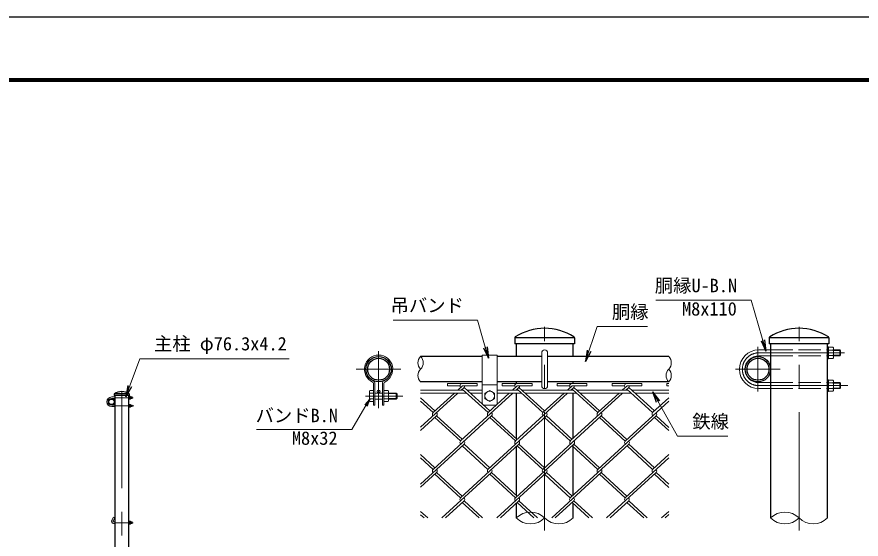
# Model space of a CAD drawing. Units: millimetres, scale not verified. Extents: x -6300 to 6300, y -4455 to 4455.
# Drawn here: x -879 to 3658, y 1651 to 4455 of the extents above; entities that cross this region are included whole.
import ezdxf
from ezdxf.enums import TextEntityAlignment as Align

# ---------------------------------------------------------------- set-up
doc = ezdxf.new("R2010")
doc.units = ezdxf.units.MM
doc.header["$LTSCALE"] = 20
doc.linetypes.add('DASHED', pattern=[7.5, 6, -1.5])
doc.linetypes.add('USER1', pattern=[50.8, 31.75, -6.35, 6.35, -6.35])
for name, color, linetype, lineweight in [('0-0_D-STR1', 1, 'Continuous', 25), ('0-1_D-STR3', 3, 'Continuous', 13), ('0-2_D-BMK', 2, 'USER1', 13), ('0-3_D-STR2', 7, 'Continuous', 13), ('0-4_D-STR-DIM', 7, 'Continuous', 13), ('0-5_0', 7, 'Continuous', 25), ('0-A_D-STR-TXT', 7, 'Continuous', 13), ('0-C_D-TTL', 7, 'Continuous', 25)]:
    doc.layers.add(name, color=color, linetype=linetype, lineweight=lineweight)
doc.styles.add('ＭＳ ゴシック', font='')
doc.styles.get('ＭＳ ゴシック').set_extended_font_data('MS Gothic')

# ---------------------------------------------------------------- blocks, each defined once
blk = doc.blocks.new('_Open')
at = {"layer": '0-5_0'}
blk.add_line((-20, 3.333), (0, 0), dxfattribs=at)
blk.add_lwpolyline([(-20, -3.333), (0, 0), (-20, 0)], dxfattribs=at)

msp = doc.modelspace()

# ---------------------------------------------------------------- linework, layer by layer
at = {"layer": '0-0_D-STR1'}
for p, q in [((1796.72, 2731.06), (1796.72, 2698.85)), ((2117.52, 2730.85), (1796.73, 2730.85)), ((2117.52, 2731.06), (2117.52, 2698.85)), ((3163.65, 2731.06), (3163.65, 2698.85)), ((3484.45, 2730.85), (3163.65, 2730.85)), ((3484.45, 2731.06), (3484.45, 2698.85)), ((2117.52, 2698.85), (1796.72, 2698.85)), ((1804.52, 2698.85), (1804.52, 2630.85)), ((2109.72, 2630.85), (2109.72, 2698.85)), ((3484.45, 2698.85), (3163.65, 2698.85)), ((3171.45, 2698.85), (3171.45, 1764.18)), ((3476.65, 1764.18), (3476.65, 2698.85)), ((1622.21, 2630.85), (1290.46, 2630.85)), ((1941.12, 2630.85), (1702.21, 2630.85)), ((2623.79, 2630.85), (1973.12, 2630.85)), ((1622.21, 2494.85), (1290.46, 2494.85)), ((1941.12, 2494.85), (1702.21, 2494.85)), ((1804.52, 2494.85), (1804.52, 2486.64)), ((1804.52, 2451.77), (1804.52, 2450.85)), ((2623.79, 2494.85), (1973.12, 2494.85)), ((2109.72, 2486.64), (2109.72, 2494.85)), ((-355.31, 2430.05), (-355.31, 2422)), ((-275.11, 2430), (-355.31, 2430)), ((-275.11, 2422), (-355.31, 2422)), ((-275.11, 2430.05), (-275.11, 2422)), ((1804.52, 2434.85), (1804.52, 2191.01)), ((2109.72, 2191.39), (2109.72, 2434.85)), ((1804.52, 2147.24), (1804.52, 1886.05)), ((2109.72, 1886.43), (2109.72, 2156.67)), ((1804.52, 1842.28), (1804.52, 1764.18)), ((2109.72, 1764.18), (2109.72, 1841.9))]:
    msp.add_line(p, q, dxfattribs=at)
msp.add_lwpolyline([(-353.36, 2422), (-353.36, -2125), (-277.06, -2125), (-277.06, 2422)], dxfattribs=at)
for centre, radius in [((1064.87, 2562.85), 68), ((1064.87, 2562.85), 58.8), ((3103.45, 2562.85), 68), ((3103.45, 2562.85), 58.8), ((-370.36, 2388), 17), ((-370.36, 2388), 14.7)]:
    msp.add_circle(centre, radius, dxfattribs=at)
for centre, radius, start, end in [((1957.12, 2493.6), 289.24, 56.96759, 123.03241), ((3324.05, 2493.6), 289.24, 56.96759, 123.03241), ((1802.72, 2731.06), 6, 123.03241, 180), ((2111.52, 2731.06), 6, 0, 56.96759), ((3169.65, 2731.06), 6, 123.03241, 180), ((3478.45, 2731.06), 6, 0, 56.96759), ((-353.81, 2430.05), 1.5, 123.03241, 180), ((-315.21, 2370.69), 72.31, 56.96759, 123.03241), ((-276.61, 2430.05), 1.5, 0, 56.96759)]:
    msp.add_arc(centre, radius, start, end, dxfattribs=at)
at = {"layer": '0-1_D-STR3'}
for p, q in [((3476.65, 2682.85), (3483.05, 2682.85)), ((3483.05, 2682.85), (3483.05, 2618.85)), ((3483.05, 2680.85), (3506.25, 2680.85)), ((1622.21, 2638.85), (1622.21, 2378.85)), ((1702.21, 2638.85), (1622.21, 2638.85)), ((1702.21, 2638.85), (1702.21, 2378.85)), ((1941.12, 2474.85), (1941.12, 2650.85)), ((1973.12, 2474.85), (1973.12, 2650.85)), ((3107.45, 2666.85), (3171.45, 2666.85)), ((3107.45, 2634.85), (3171.45, 2634.85)), ((3506.25, 2665.85), (3483.05, 2665.85)), ((3506.25, 2635.85), (3483.05, 2635.85)), ((3509.05, 2674.53), (3509.05, 2628.26)), ((3509.05, 2666.85), (3542.65, 2666.85)), ((3509.05, 2664.05), (3545.45, 2664.05)), ((3509.05, 2637.65), (3545.45, 2637.65)), ((3509.05, 2634.85), (3542.65, 2634.85)), ((3542.65, 2634.85), (3547.45, 2639.65)), ((3547.45, 2662.05), (3547.45, 2639.65)), ((3483.05, 2620.85), (3506.25, 2620.85)), ((3476.65, 2506.85), (3483.05, 2506.85)), ((3483.05, 2506.85), (3483.05, 2442.85)), ((3483.05, 2504.85), (3506.25, 2504.85)), ((3509.05, 2498.53), (3509.05, 2452.26)), ((1036.87, 2486.95), (1036.87, 2370.85)), ((1044.87, 2486.95), (1044.87, 2370.85)), ((1084.87, 2486.95), (1084.87, 2370.85)), ((1092.87, 2486.95), (1092.87, 2370.85)), ((1290.46, 2450.85), (1520.91, 2450.85)), ((1539.86, 2450.85), (1622.21, 2450.85)), ((1702.21, 2478.85), (1622.21, 2478.85)), ((1702.21, 2450.85), (1815.82, 2450.85)), ((1834.77, 2450.85), (2110.73, 2450.85)), ((2129.68, 2450.85), (2405.64, 2450.85)), ((2424.59, 2450.85), (2623.79, 2450.85)), ((3107.45, 2490.85), (3171.45, 2490.85)), ((3107.45, 2458.85), (3171.45, 2458.85)), ((3506.25, 2489.85), (3483.05, 2489.85)), ((3506.25, 2459.85), (3483.05, 2459.85)), ((3509.05, 2490.85), (3542.65, 2490.85)), ((3509.05, 2488.05), (3545.45, 2488.05)), ((3509.05, 2461.65), (3545.45, 2461.65)), ((3509.05, 2458.85), (3542.65, 2458.85)), ((3542.65, 2458.85), (3547.45, 2463.65)), ((3547.45, 2486.05), (3547.45, 2463.65)), ((-369.36, 2414), (-353.36, 2414)), ((-369.36, 2406), (-353.36, 2406)), ((-277.06, 2418), (-275.46, 2418)), ((-275.46, 2418), (-275.46, 2402)), ((-275.46, 2417.5), (-269.66, 2417.5)), ((-269.66, 2413.75), (-275.46, 2413.75)), ((-269.66, 2406.25), (-275.46, 2406.25)), ((-268.96, 2415.92), (-268.96, 2404.35)), ((-268.96, 2414), (-260.56, 2414)), ((-268.96, 2413.3), (-259.86, 2413.3)), ((-268.96, 2406.7), (-259.86, 2406.7)), ((-268.96, 2406), (-260.56, 2406)), ((-260.56, 2406), (-259.36, 2407.2)), ((-259.36, 2412.8), (-259.36, 2407.2)), ((1015.67, 2444.05), (1018.45, 2448.87)), ((1015.67, 2444.05), (1015.67, 2393.65)), ((1036.87, 2448.87), (1018.45, 2448.87)), ((1036.87, 2433.86), (1018.45, 2433.86)), ((1036.87, 2448.87), (1036.87, 2388.82)), ((1044.87, 2434.85), (1084.87, 2434.85)), ((1092.87, 2448.87), (1115.97, 2448.87)), ((1092.87, 2388.82), (1092.87, 2448.87)), ((1092.87, 2433.86), (1115.97, 2433.86)), ((1115.97, 2448.87), (1118.87, 2443.85)), ((1118.87, 2393.85), (1118.87, 2443.85)), ((1118.87, 2434.85), (1160.07, 2434.85)), ((1118.87, 2431.85), (1163.07, 2431.85)), ((1118.87, 2405.85), (1163.07, 2405.85)), ((1160.07, 2434.85), (1164.87, 2430.05)), ((1160.07, 2434.85), (1160.07, 2402.85)), ((1160.07, 2402.85), (1164.87, 2407.65)), ((1164.87, 2430.05), (1164.87, 2407.65)), ((1290.46, 2434.85), (1538.37, 2434.85)), ((1557.32, 2434.85), (1622.21, 2434.85)), ((1636.21, 2433.81), (1662.21, 2448.85)), ((1636.21, 2433.81), (1636.21, 2403.88)), ((1662.21, 2448.85), (1688.21, 2433.81)), ((1688.21, 2433.81), (1688.21, 2403.88)), ((1702.21, 2434.85), (1833.28, 2434.85)), ((1852.23, 2434.85), (2128.19, 2434.85)), ((2147.14, 2434.85), (2423.1, 2434.85)), ((2442.05, 2434.85), (2623.79, 2434.85)), ((3483.05, 2444.85), (3506.25, 2444.85)), ((-369.36, 2370), (-353.36, 2370)), ((-369.36, 2362), (-353.36, 2362)), ((-277.06, 2374), (-275.46, 2374)), ((-275.46, 2402.5), (-269.66, 2402.5)), ((-275.46, 2374), (-275.46, 2358)), ((-275.46, 2373.5), (-269.66, 2373.5)), ((-269.66, 2369.75), (-275.46, 2369.75)), ((-269.66, 2362.25), (-275.46, 2362.25)), ((-268.96, 2371.92), (-268.96, 2360.35)), ((-268.96, 2370), (-260.56, 2370)), ((-268.96, 2369.3), (-259.86, 2369.3)), ((-268.96, 2362.7), (-259.86, 2362.7)), ((-268.96, 2362), (-260.56, 2362)), ((-260.56, 2362), (-259.36, 2363.2)), ((-259.36, 2368.8), (-259.36, 2363.2)), ((1015.67, 2393.65), (1018.45, 2388.82)), ((1036.87, 2403.83), (1018.45, 2403.83)), ((1036.87, 2388.82), (1018.45, 2388.82)), ((1036.87, 2370.85), (1044.87, 2370.85)), ((1044.87, 2402.85), (1084.87, 2402.85)), ((1084.87, 2370.85), (1092.87, 2370.85)), ((1092.87, 2403.83), (1115.97, 2403.83)), ((1092.87, 2388.82), (1115.97, 2388.82)), ((1115.97, 2388.82), (1118.87, 2393.85)), ((1118.87, 2402.85), (1160.07, 2402.85)), ((1694.21, 2370.85), (1630.21, 2370.85)), ((-275.46, 2358.5), (-269.66, 2358.5)), ((-360.29, 1768.59), (-369.29, 1753)), ((-360.29, 1768.59), (-369.29, 1753)), ((-353.36, 1764.59), (-362.36, 1749)), ((-353.36, 1764.59), (-362.36, 1749)), ((-353.36, 1764.59), (-360.29, 1768.59)), ((-353.36, 1764.59), (-360.29, 1768.59)), ((-358.89, 1743), (-353.36, 1743)), ((-358.89, 1743), (-353.36, 1743)), ((-358.89, 1735), (-353.36, 1735)), ((-358.89, 1735), (-353.36, 1735)), ((-277.06, 1747), (-275.46, 1747)), ((-275.46, 1747), (-275.46, 1731)), ((-275.46, 1746.5), (-269.66, 1746.5)), ((-275.46, 1746.5), (-269.66, 1746.5)), ((-269.66, 1742.75), (-275.46, 1742.75)), ((-269.66, 1742.75), (-275.46, 1742.75)), ((-269.66, 1735.25), (-275.46, 1735.25)), ((-269.66, 1735.25), (-275.46, 1735.25)), ((-275.46, 1731.5), (-269.66, 1731.5)), ((-275.46, 1731.5), (-269.66, 1731.5)), ((-268.96, 1744.92), (-268.96, 1733.35)), ((-268.96, 1744.92), (-268.96, 1733.35)), ((-268.96, 1743), (-260.09, 1743)), ((-268.96, 1743), (-260.09, 1743)), ((-268.96, 1742.3), (-259.39, 1742.3)), ((-268.96, 1742.3), (-259.39, 1742.3)), ((-268.96, 1735.7), (-259.39, 1735.7)), ((-268.96, 1735.7), (-259.39, 1735.7)), ((-268.96, 1735), (-260.09, 1735)), ((-268.96, 1735), (-260.09, 1735)), ((-260.09, 1743), (-260.09, 1735)), ((-258.89, 1741.8), (-260.09, 1743)), ((-260.09, 1735), (-258.89, 1736.2)), ((-260.09, 1735), (-258.89, 1736.2)), ((-258.89, 1741.8), (-258.89, 1736.2)), ((-258.89, 1741.8), (-258.89, 1736.2)), ((-258.89, 1741.8), (-258.89, 1736.2)), ((-258.89, 1741.8), (-258.89, 1736.2))]:
    msp.add_line(p, q, dxfattribs=at)
at = {"layer": '0-1_D-STR3', "linetype": 'DASHED'}
for p, q in [((3171.45, 2666.85), (3476.65, 2666.85)), ((3171.45, 2634.85), (3476.65, 2634.85)), ((3171.45, 2490.85), (3476.65, 2490.85)), ((3171.45, 2458.85), (3476.65, 2458.85))]:
    msp.add_line(p, q, dxfattribs=at)
at = {"layer": '0-1_D-STR3'}
for points in [[(3476.65, 2682.85), (3476.65, 2618.85), (3483.05, 2618.85)], [(3547.45, 2662.05), (3542.65, 2666.85), (3542.65, 2634.85)], [(3476.65, 2506.85), (3476.65, 2442.85), (3483.05, 2442.85)], [(3547.45, 2486.05), (3542.65, 2490.85), (3542.65, 2458.85)], [(-277.06, 2418), (-277.06, 2402), (-275.46, 2402)], [(-259.36, 2412.8), (-260.56, 2414), (-260.56, 2406)], [(-277.06, 2374), (-277.06, 2358), (-275.46, 2358)], [(-259.36, 2368.8), (-260.56, 2370), (-260.56, 2362)], [(1636.21, 2403.88), (1662.21, 2388.85), (1688.21, 2403.88)], [(-277.06, 1747), (-277.06, 1731), (-275.46, 1731)], [(-258.89, 1741.8), (-260.09, 1743), (-260.09, 1735)]]:
    msp.add_lwpolyline(points, dxfattribs=at)
for centre, radius in [((1064.87, 2442.85), 8), ((1662.21, 2418.85), 25.97)]:
    msp.add_circle(centre, radius, dxfattribs=at)
for centre, radius, start, end in [((3497.85, 2673.35), 11.26, 318.21899, 41.78101), ((1064.87, 2562.85), 76, 295.37693, 244.62307), ((1957.12, 2650.85), 16, 0, 180), ((3107.45, 2562.85), 104, 90, 270), ((3107.45, 2562.85), 72, 90, 270), ((3107.45, 2562.85), 72, 90, 270), ((3497.6, 2628.35), 11.44, 319.0514, 40.9486), ((3467.47, 2650.85), 41.58, 338.85295, 21.14705), ((1064.87, 2562.85), 68, 295.37693, 244.62307), ((1028.87, 2486.95), 16, 0, 64.62307), ((1100.87, 2486.95), 16, 115.37693, 180), ((3497.85, 2497.35), 11.26, 318.21899, 41.78101), ((1028.87, 2486.95), 8, 0, 64.62307), ((1100.87, 2486.95), 8, 115.37693, 180), ((1957.12, 2474.85), 16, 180, 0), ((3497.6, 2452.35), 11.44, 319.0514, 40.9486), ((3467.47, 2474.85), 41.58, 338.85295, 21.14705), ((-369.36, 2388), 26, 90, 270), ((-369.36, 2388), 18, 90, 270), ((-369.36, 2388), 18, 90, 270), ((-271.76, 2415.62), 2.81, 318.21899, 41.78101), ((-279.35, 2410), 10.39, 338.85295, 21.14705), ((-271.82, 2404.37), 2.86, 319.0514, 40.9486), ((1029.42, 2441.36), 13.29, 145.61585, 214.38415), ((1065.81, 2418.85), 49.68, 162.4121, 197.5879), ((1105, 2441.36), 13.29, 325.61586, 34.38414), ((1068.61, 2418.85), 49.68, 342.4121, 17.5879), ((-271.76, 2371.62), 2.81, 318.21899, 41.78101), ((-279.35, 2366), 10.39, 338.85295, 21.14705), ((-271.82, 2360.37), 2.86, 319.0514, 40.9486), ((1029.42, 2396.33), 13.29, 145.61585, 214.38415), ((1105, 2396.33), 13.29, 325.61585, 34.38416), ((1630.21, 2378.85), 8, 180, 270), ((1694.21, 2378.85), 8, 270, 0), ((-358.89, 1747), 12, 150, 270), ((-358.89, 1747), 12, 150, 270), ((-358.89, 1747), 4, 150, 270), ((-358.89, 1747), 4, 150, 270), ((-271.76, 1744.62), 2.81, 318.21899, 41.78101), ((-271.76, 1744.62), 2.81, 318.21899, 41.78101), ((-279.35, 1739), 10.39, 338.85295, 21.14705), ((-279.35, 1739), 10.39, 338.85295, 21.14705), ((-271.82, 1733.37), 2.86, 319.0514, 40.9486), ((-271.82, 1733.37), 2.86, 319.0514, 40.9486)]:
    msp.add_arc(centre, radius, start, end, dxfattribs=at)
at = {"layer": '0-2_D-BMK'}
for p, q in [((1957.12, 1697.51), (1957.12, 2790.85)), ((3324.05, 1697.51), (3324.05, 2790.85)), ((3103.45, 2682.85), (3103.45, 2442.85)), ((1064.87, 2659.92), (1064.87, 2353.26)), ((3107.45, 2650.85), (3569.02, 2650.85)), ((1184.87, 2562.85), (944.87, 2562.85)), ((3223.45, 2562.85), (2983.45, 2562.85)), ((3107.45, 2474.85), (3585.82, 2474.85)), ((-353.36, 2410), (-253.96, 2410)), ((-315.21, -2140), (-315.21, 2445)), ((995.19, 2418.85), (1195.19, 2418.85)), ((-353.36, 2366), (-249.76, 2366)), ((-353.36, 1739), (-254, 1739))]:
    msp.add_line(p, q, dxfattribs=at)
msp.add_arc((3107.45, 2562.85), 88, 90, 270, dxfattribs=at)
at = {"layer": '0-3_D-STR2'}
for p, q in [((1435, 2486.87), (1595, 2486.87)), ((1435, 2474.07), (1435, 2486.87)), ((1435, 2474.07), (1502.15, 2474.07)), ((1515, 2474.07), (1489.68, 2450.87)), ((1524.02, 2465.4), (1508.15, 2450.87)), ((1652.74, 2330.05), (1514.52, 2456.7)), ((1662.21, 2338.73), (1523.99, 2465.38)), ((1729.67, 2486.64), (1889.67, 2486.64)), ((1729.67, 2473.84), (1729.67, 2486.64)), ((1729.67, 2473.84), (1796.82, 2473.84)), ((1809.67, 2473.84), (1784.57, 2450.85)), ((1819.14, 2465.16), (1803.52, 2450.85)), ((1947.65, 2330.05), (1809.67, 2456.48)), ((1957.12, 2338.73), (1819.14, 2465.16)), ((2024.58, 2486.64), (2184.58, 2486.64)), ((2024.58, 2473.84), (2024.58, 2486.64)), ((2024.58, 2473.84), (2091.73, 2473.84)), ((2104.58, 2473.84), (2079.48, 2450.85)), ((2113.81, 2465.38), (2097.95, 2450.85)), ((2242.56, 2330.05), (2104.34, 2456.7)), ((2104.58, 2473.84), (2184.58, 2473.84)), ((2252.03, 2338.73), (2113.81, 2465.38)), ((2184.58, 2473.84), (2184.58, 2486.64)), ((2319.71, 2486.85), (2479.71, 2486.85)), ((2319.71, 2474.05), (2319.71, 2486.85)), ((2319.71, 2474.05), (2386.86, 2474.05)), ((2399.71, 2474.05), (2374.39, 2450.85)), ((2408.73, 2465.38), (2392.86, 2450.85)), ((2537.47, 2330.05), (2399.25, 2456.7)), ((2546.94, 2338.73), (2408.73, 2465.38)), ((2614.4, 2486.64), (2623.79, 2486.64)), ((2614.4, 2473.84), (2614.4, 2486.64)), ((2614.4, 2473.84), (2623.79, 2473.84)), ((1490.69, 2434.87), (1290.46, 2251.38)), ((1367.32, 2338.75), (1290.46, 2409.18)), ((1472.22, 2434.87), (1357.85, 2330.07)), ((1786.05, 2434.85), (1505.31, 2177.59)), ((1767.11, 2434.85), (1652.74, 2330.05)), ((2080.49, 2434.85), (1799.98, 2177.8)), ((2062.02, 2434.85), (1947.65, 2330.05)), ((2375.4, 2434.85), (2094.89, 2177.8)), ((2356.93, 2434.85), (2242.56, 2330.05)), ((2623.79, 2409.14), (2537.47, 2330.05)), ((1357.85, 2330.07), (1290.46, 2391.82)), ((2623.79, 2391.78), (2390.02, 2177.57)), ((1376.56, 2312.92), (1290.46, 2234.02)), ((1671.47, 2312.92), (1357.64, 2025.35)), ((1505.31, 2177.59), (1367.09, 2304.24)), ((1514.78, 2186.27), (1376.56, 2312.92)), ((1966.36, 2312.9), (1652.53, 2025.33)), ((1799.98, 2177.8), (1662, 2304.24)), ((1809.45, 2186.49), (1671.47, 2312.92)), ((2261.27, 2312.9), (1947.44, 2025.33)), ((2094.89, 2177.8), (1956.91, 2304.24)), ((2104.37, 2186.49), (1966.38, 2312.92)), ((2556.18, 2312.9), (2242.35, 2025.33)), ((2390.02, 2177.57), (2251.8, 2304.22)), ((2399.49, 2186.25), (2261.27, 2312.9)), ((2623.79, 2233.59), (2546.71, 2304.22)), ((2623.79, 2250.95), (2556.18, 2312.9)), ((1524.02, 2160.44), (1290.46, 1946.42)), ((1818.93, 2160.44), (1505.07, 1872.85)), ((1652.53, 2025.33), (1514.54, 2151.76)), ((1662, 2034.01), (1524.02, 2160.44)), ((2113.84, 2160.44), (1799.98, 1872.85)), ((1947.44, 2025.33), (1809.45, 2151.76)), ((1956.91, 2034.01), (1818.93, 2160.44)), ((2408.73, 2160.42), (2094.89, 1872.85)), ((2242.35, 2025.33), (2104.37, 2151.76)), ((2251.82, 2034.01), (2113.84, 2160.44)), ((2537.23, 2025.3), (2400.08, 2150.98)), ((2546.71, 2033.98), (2408.73, 2160.42)), ((1367.11, 2034.03), (1290.46, 2104.27)), ((1357.64, 2025.35), (1290.46, 2086.91)), ((2623.79, 2087.26), (2389.8, 1872.85)), ((2623.79, 2104.62), (2537.23, 2025.3)), ((1376.58, 2007.99), (1290.46, 1929.06)), ((1505.09, 1872.87), (1367.11, 1999.31)), ((1514.57, 1881.55), (1376.58, 2007.99)), ((1671.47, 2007.96), (1405.43, 1764.18)), ((1799.98, 1872.85), (1662, 1999.28)), ((1809.45, 1881.53), (1671.47, 2007.96)), ((1966.38, 2007.96), (1700.34, 1764.18)), ((2094.89, 1872.85), (1957.74, 1998.53)), ((2104.37, 1881.53), (1966.38, 2007.96)), ((2261.29, 2007.96), (1995.25, 1764.18)), ((2389.8, 1872.85), (2251.82, 1999.28)), ((2399.28, 1881.53), (2261.29, 2007.96)), ((2556.18, 2007.94), (2290.16, 1764.18)), ((2623.79, 1928.63), (2546.71, 1999.26)), ((2623.79, 1945.99), (2556.18, 2007.94)), ((1524.04, 1855.51), (1424.4, 1764.2)), ((1604.71, 1764.18), (1514.54, 1846.8)), ((1623.66, 1764.18), (1524.02, 1855.49)), ((1818.93, 1855.49), (1719.28, 1764.18)), ((1899.62, 1764.18), (1809.45, 1846.8)), ((1918.57, 1764.18), (1818.93, 1855.49)), ((2113.84, 1855.49), (2014.2, 1764.18)), ((2194.54, 1764.18), (2104.37, 1846.8)), ((2213.48, 1764.18), (2113.84, 1855.49)), ((2408.75, 1855.49), (2309.11, 1764.18)), ((2489.45, 1764.18), (2399.28, 1846.8)), ((2508.39, 1764.18), (2408.75, 1855.49)), ((1328.77, 1764.2), (1290.46, 1799.31)), ((1309.83, 1764.2), (1290.46, 1781.95)), ((2623.79, 1799.66), (2585.07, 1764.18)), ((2623.79, 1782.3), (2604.02, 1764.18))]:
    msp.add_line(p, q, dxfattribs=at)
for points in [[(1515, 2474.07), (1595, 2474.07), (1595, 2486.87)], [(1809.67, 2473.84), (1889.67, 2473.84), (1889.67, 2486.64)], [(2399.71, 2474.05), (2479.71, 2474.05), (2479.71, 2486.85)]]:
    msp.add_lwpolyline(points, dxfattribs=at)
for centre, start, end in [((1515, 2474.07), 85, 222.5), ((1514.78, 2473.87), 317.5, 0.89905), ((1809.67, 2473.84), 95, 222.5), ((1809.67, 2473.84), 317.5, 0), ((2104.58, 2473.84), 85, 222.5), ((2104.58, 2473.84), 317.5, 0), ((2399.71, 2474.05), 85, 222.5), ((2399.49, 2473.84), 317.5, 0.89905), ((1367.32, 2321.39), 137.5, 222.5), ((1367.32, 2321.39), 317.5, 42.5), ((1662.21, 2321.36), 137.5, 222.5), ((1662.21, 2321.36), 317.5, 42.5), ((1957.12, 2321.36), 137.5, 222.5), ((1957.12, 2321.36), 317.5, 42.5), ((2252.03, 2321.36), 137.5, 222.5), ((2252.03, 2321.36), 317.5, 42.5), ((2546.94, 2321.36), 137.5, 222.5), ((2546.94, 2321.36), 317.5, 42.5), ((1514.76, 2168.89), 137.5, 222.5), ((1514.76, 2168.89), 317.5, 42.5), ((1809.67, 2168.89), 137.5, 222.5), ((1809.67, 2168.89), 317.5, 42.5), ((2104.58, 2168.89), 137.5, 222.5), ((2104.58, 2168.89), 317.5, 42.5), ((2399.49, 2168.89), 137.5, 222.5), ((2399.49, 2168.89), 317.5, 42.5), ((1367.32, 2016.43), 137.5, 222.5), ((1367.32, 2016.43), 317.5, 42.5), ((1662, 2016.64), 137.5, 222.5), ((1662, 2016.64), 317.5, 42.5), ((1956.91, 2016.64), 137.5, 222.5), ((1956.91, 2016.64), 317.5, 42.5), ((2252.03, 2016.41), 137.5, 222.5), ((2252.03, 2016.41), 317.5, 42.5), ((2546.94, 2016.41), 137.5, 222.5), ((2546.94, 2016.41), 317.5, 42.5), ((1514.52, 1864.14), 137.5, 222.5), ((1514.52, 1864.14), 317.5, 42.5), ((1809.43, 1864.14), 137.5, 222.5), ((1809.43, 1864.14), 317.5, 42.5), ((2104.34, 1864.14), 137.5, 222.5), ((2104.34, 1864.14), 317.5, 42.5), ((2399.25, 1864.14), 137.5, 222.5), ((2399.25, 1864.14), 317.5, 42.5)]:
    msp.add_arc(centre, 12.85, start, end, dxfattribs=at)
at = {"layer": '0-4_D-STR-DIM'}
for centre, radius, start, end in [((1324.67, 2596.85), 48.24, 135.18146, 224.81854), ((1256.24, 2596.85), 48.24, 315.18146, 44.81854), ((2589.57, 2596.85), 48.24, 315.18146, 44.81854), ((1324.67, 2528.85), 48.24, 135.18146, 224.81854), ((2658.01, 2528.85), 48.24, 135.18146, 224.81854), ((2589.57, 2528.85), 48.24, 315.18146, 44.81854), ((1880.82, 1687.39), 108.25, 45.18146, 134.81854), ((3247.75, 1687.39), 108.25, 45.18146, 134.81854), ((1880.82, 1840.96), 108.25, 225.18146, 314.81854), ((2033.42, 1840.96), 108.25, 225.18146, 314.81854), ((3247.75, 1840.96), 108.25, 225.18146, 314.81854), ((3400.35, 1840.96), 108.25, 225.18146, 314.81854)]:
    msp.add_arc(centre, radius, start, end, dxfattribs=at)
at = {"layer": '0-A_D-STR-TXT'}
for points in [[(2554.42, 2933.83), (3066.72, 2933.83), (3145.57, 2662.62)], [(1143.41, 2827.09), (1597.08, 2827.09), (1654.4, 2624.86)], [(2509.34, 2792.18), (2239.93, 2792.18), (2176.36, 2606.53)], [(583.88, 2618.5), (-218.14, 2618.5), (-293.53, 2417.23)], [(2941.43, 2203.05), (2670.12, 2203.05), (2538.63, 2439.65)], [(408.91, 2239.71), (921.59, 2239.71), (1016.69, 2401.39)]]:
    msp.add_lwpolyline(points, dxfattribs=at)
at = {"layer": '0-C_D-TTL', "color": 2}
msp.add_lwpolyline([(-6300, 4455), (6300, 4455), (6300, -4455), (-6300, -4455)], close=True, dxfattribs=at)
at = {"layer": '0-C_D-TTL'}
for points in [[(-5895, 4125), (5895, 4125), (5895, -4125), (-5895, -4125)], [(-5891.25, 4121.25), (5891.25, 4121.25), (5891.25, -4121.25), (-5891.25, -4121.25)], [(-5887.5, 4117.5), (5887.5, 4117.5), (5887.5, -4117.5), (-5887.5, -4117.5)], [(-5883.75, 4113.75), (5883.75, 4113.75), (5883.75, -4113.75), (-5883.75, -4113.75)], [(-5880, 4110), (5880, 4110), (5880, -4110), (-5880, -4110)]]:
    msp.add_lwpolyline(points, close=True, dxfattribs=at)

# ---------------------------------------------------------------- block references
at = {"layer": '0-A_D-STR-TXT'}
for p, xscale, yscale, rotation in [((1654.95, 2622.93), 3, 3, 285.82586), ((3146.13, 2660.7), 3, 3, 286.2108), ((2175.71, 2604.63), 3, 3, 251.09563), ((-294.23, 2415.35), 3, 3, 249.46512), ((1017.7, 2403.11), 2, 2, 59.5375), ((2537.66, 2441.4), 3, 3, 119.06193)]:
    msp.add_blockref('_Open', p, dxfattribs=dict(at, xscale=xscale, yscale=yscale, rotation=rotation))

# ---------------------------------------------------------------- texts
at = {"layer": '0-A_D-STR-TXT', "style": 'ＭＳ ゴシック'}
for s, p in [('胴縁U-B.N', (2549.09, 2954.81)), ('吊バンド', (1129.32, 2847.87)), ('胴縁', (2318.6, 2813.15)), ('M8x110', (2695.28, 2829.66)), ('主柱 φ76.3x4.2', (-141.75, 2642.52)), ('バンドB.N', (403.97, 2257.07)), ('鉄線', (2750.69, 2224.59)), ('M8x32', (598.88, 2135.54))]:
    msp.add_text(s, height=72.14, dxfattribs=at).set_placement(p, align=Align.BOTTOM_LEFT)

doc.saveas('drawing.dxf')
